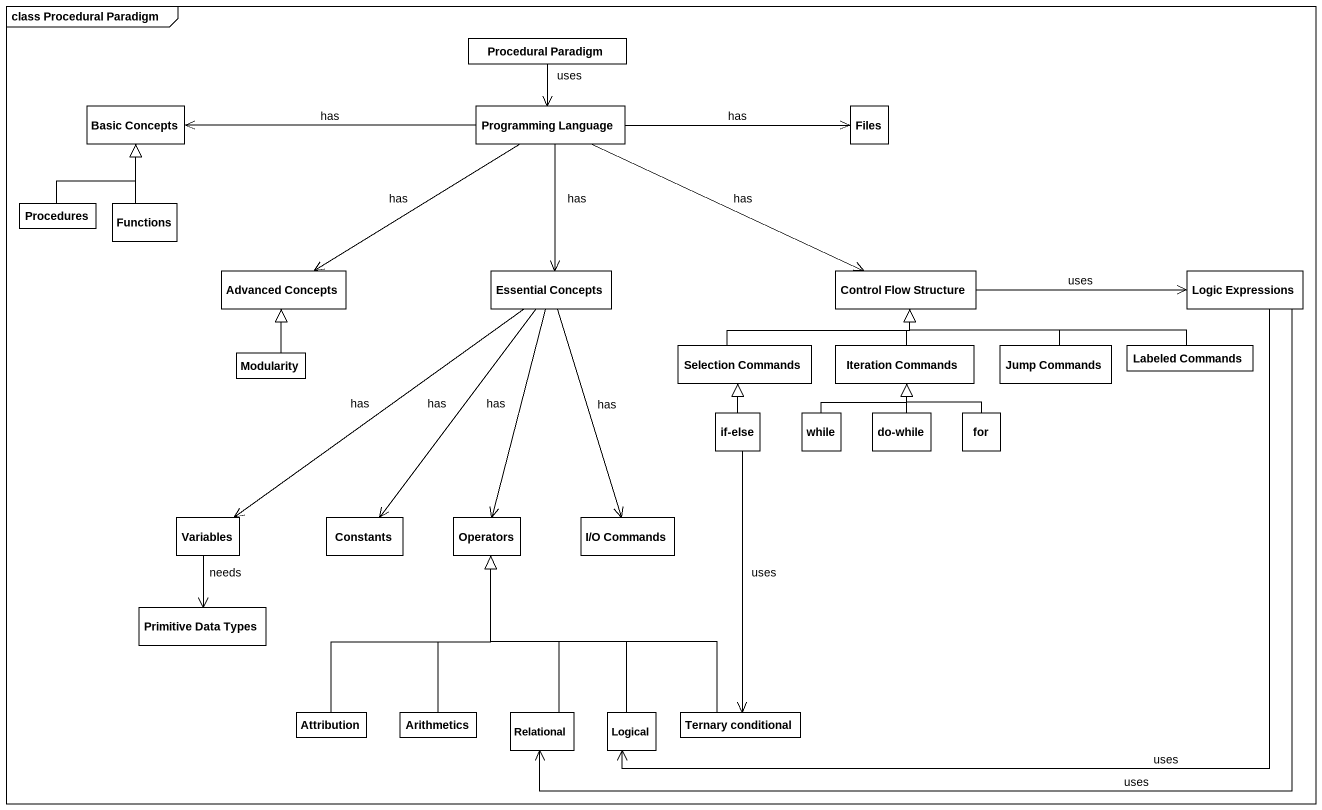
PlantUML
@startuml
mainframe class Procedural Paradigm
hide circle
hide empty members
class "Procedural Paradigm" as Procedural_Paradigm
class "Basic Concepts" as Basic_Concepts
class "Programming Language" as Programming_Language
class Files
class Procedures
class Functions
class "Advanced Concepts" as Advanced_Concepts
class "Essential Concepts" as Essential_Concepts
class "Control Flow Structure" as Control_Flow_Structure
class "Logic Expressions" as Logic_Expressions
class "Selection Commands" as Selection_Commands
class "Iteration Commands" as Iteration_Commands
class "Jump Commands" as Jump_Commands
class "Labeled Commands" as Labeled_Commands
class Modularity
class "if-else" as if_else
class "while" as while_
class "do-while" as do_while
class for
class Variables
class Constants
class Operators
class "I/O Commands" as I_O_Commands
class "Primitive Data Types" as Primitive_Data_Types
class Attribution
class Arithmetics
class Relational
class Logical
class "Ternary conditional" as Ternary_conditional
Procedural_Paradigm --> Programming_Language : uses
Programming_Language -left-> Basic_Concepts : has
Programming_Language -right-> Files : has
Programming_Language --> Advanced_Concepts : has
Programming_Language --> Essential_Concepts : has
Programming_Language -right-> Control_Flow_Structure : has
Procedures -up-|> Basic_Concepts
Functions -up-|> Basic_Concepts
Essential_Concepts --> Variables : has
Essential_Concepts --> Constants : has
Essential_Concepts --> Operators : has
Essential_Concepts --> I_O_Commands : has
Control_Flow_Structure -right-> Logic_Expressions : uses
Logic_Expressions --> Relational : uses
Logic_Expressions --> Logical : uses
Selection_Commands -right-|> Control_Flow_Structure
Iteration_Commands -up-|> Control_Flow_Structure
Jump_Commands -left-|> Control_Flow_Structure
Labeled_Commands -left-|> Control_Flow_Structure
Modularity -up-|> Advanced_Concepts
if_else -up-|> Selection_Commands
if_else --> Ternary_conditional : uses
while_ -up-|> Iteration_Commands
do_while -up-|> Iteration_Commands
for -up-|> Iteration_Commands
Variables --> Primitive_Data_Types : needs
Attribution -up-|> Operators
Arithmetics -up-|> Operators
Relational -up-|> Operators
Logical -up-|> Operators
Ternary_conditional -up-|> Operators
@enduml
